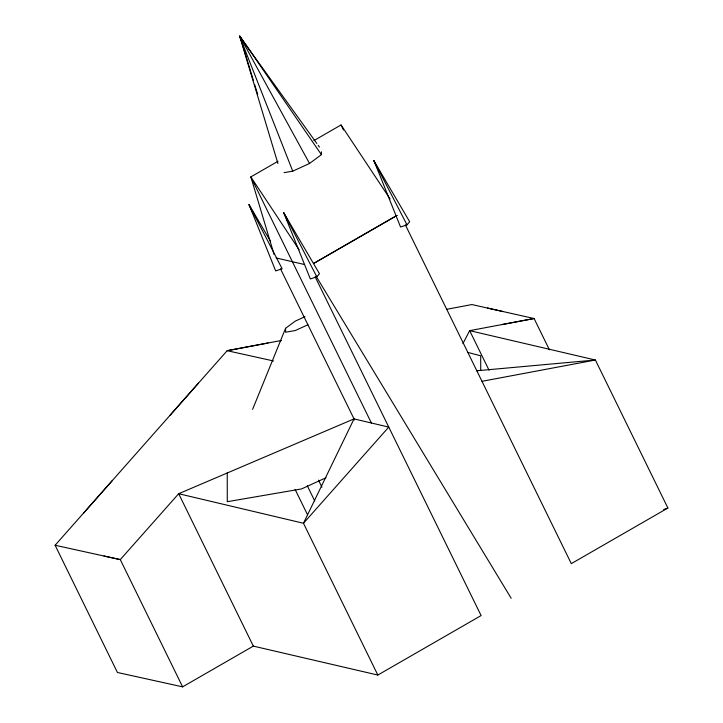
<?xml version="1.0" encoding="UTF-8"?>
<svg xmlns="http://www.w3.org/2000/svg" width="723" height="723" viewBox="0 0 723 723"><rect width="100%" height="100%" fill="white"/><g stroke="black" fill="none" stroke-linecap="round" stroke-linejoin="round"><path stroke-width="1.08" d="M252.598 409.372L285.576 328.314L295.219 321.148L304.97 316.692M103.985 556.023L120.28 559.602L178.68 493.719L303.47 523.262L388.766 427.094L354.026 418.897L303.47 523.262L377.831 675.047L481.102 615.571L315.174 276.882M462.937 343.588L469.67 330.646L534.089 318.518L549.435 349.851M249.028 204.717L282.133 268.739L275.68 270.926L249.064 204.681L270.646 241.464M283.696 212.752L319.467 273.701L316.801 276.773L310.348 278.961L283.732 212.716L316.801 276.773M378.653 170.962L373.936 160.777L409.67 221.762L407.004 224.826L400.551 227.013L373.999 160.75M377.831 675.047L253.33 646.109L182.621 686.85L117.433 672.48L55.111 545.259L227.158 350.7L281.419 340.47M83.778 512.833L112.454 480.415M169.806 415.544L198.482 383.127M316.81 143.443L239.674 36.249L277.93 163.506M284.103 172.643L292.743 171.161L309.534 163.479L321.41 154.659L321.41 151.785M253.33 80.361L239.973 36.195L321.41 154.659M277.994 161.265L250.836 176.9L274.098 254.505M313.89 140.596L341.048 124.962L390.077 198.933M489.019 370.149L469.67 330.646L595.39 360.018L667.889 508.016L571.306 563.633L405.35 224.88M307.908 324.763L295.237 330.556L285.576 332.219L285.576 328.314M326.01 477.749L301.545 488.938L227.284 501.69L227.239 472.824M354.026 418.897L178.68 493.719L253.33 646.109M663.66 509.552L667.889 508.016M373.908 160.804L407.004 224.826M446.434 309.354L471.911 304.555L534.089 318.518L501.879 324.573M267.953 343.009L227.158 350.7L273.475 360.958M481.988 381.31L595.39 360.018L476.556 370.791M55.111 545.259L120.28 559.602L182.621 686.85M487.456 308.052L503 311.532M276.105 257.939L304.464 264.51M467.636 352.372L480.696 355.797L480.723 370.23M318.12 145.278L319.43 147.112M299.177 249.833L250.836 176.9L371.45 423.109M316.141 276.331L511.17 598.255M239.846 36.168L242.169 40.027M239.846 36.286L309.534 163.479M341.048 124.962L343.533 130.032M280.515 268.848L354.532 419.946M318.472 480.117L321.943 487.203M307.284 485.748L314.722 500.931M295.092 489.372L307.483 514.677M283.732 212.716L287.51 220.867M249.064 204.681L252.842 212.833M239.674 36.249L241.907 41.428M239.684 36.367L292.743 171.161M254.668 84.654L257.695 94.315M396.981 215.4L313.592 263.488L397.008 215.463"/></g></svg>
